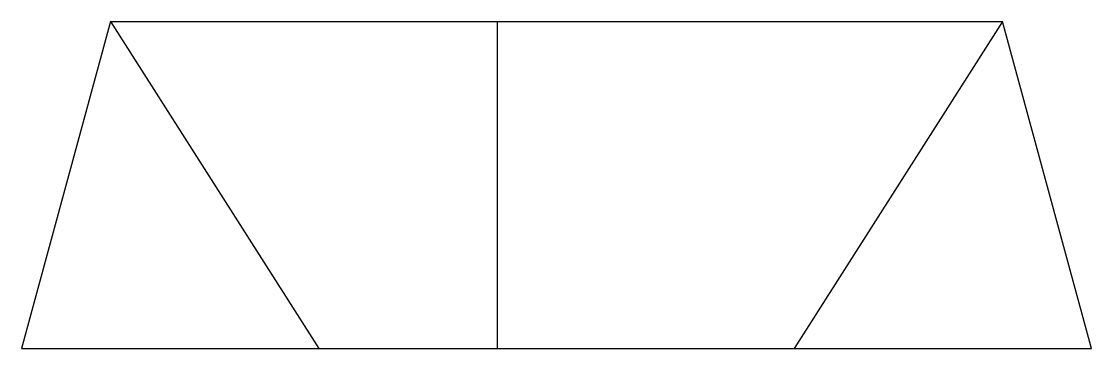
# Model space of a CAD drawing. Header units: millimetres. Extents: x 67 to 103, y 39 to 50.
import ezdxf

# ---------------------------------------------------------------- set-up
doc = ezdxf.new("R2010")
doc.units = ezdxf.units.MM
doc.layers.get('0').update_dxf_attribs({"lineweight": 25, "true_color": 0xffffff})

msp = doc.modelspace()

# ---------------------------------------------------------------- linework, layer by layer
for p, q in [((70, 50), (67, 39)), ((70, 50), (92, 50)), ((70, 50), (77, 39)), ((76, 50), (80, 50)), ((83, 50), (83, 44)), ((85, 50), (100, 50)), ((100, 50), (93, 39)), ((103, 39), (100, 50)), ((83, 47), (83, 41)), ((83, 45.39), (83, 39)), ((83, 42), (83, 40)), ((67, 39), (87, 39)), ((70, 39), (103, 39)), ((80, 39), (93, 39))]:
    msp.add_line(p, q)

doc.saveas('drawing.dxf')
